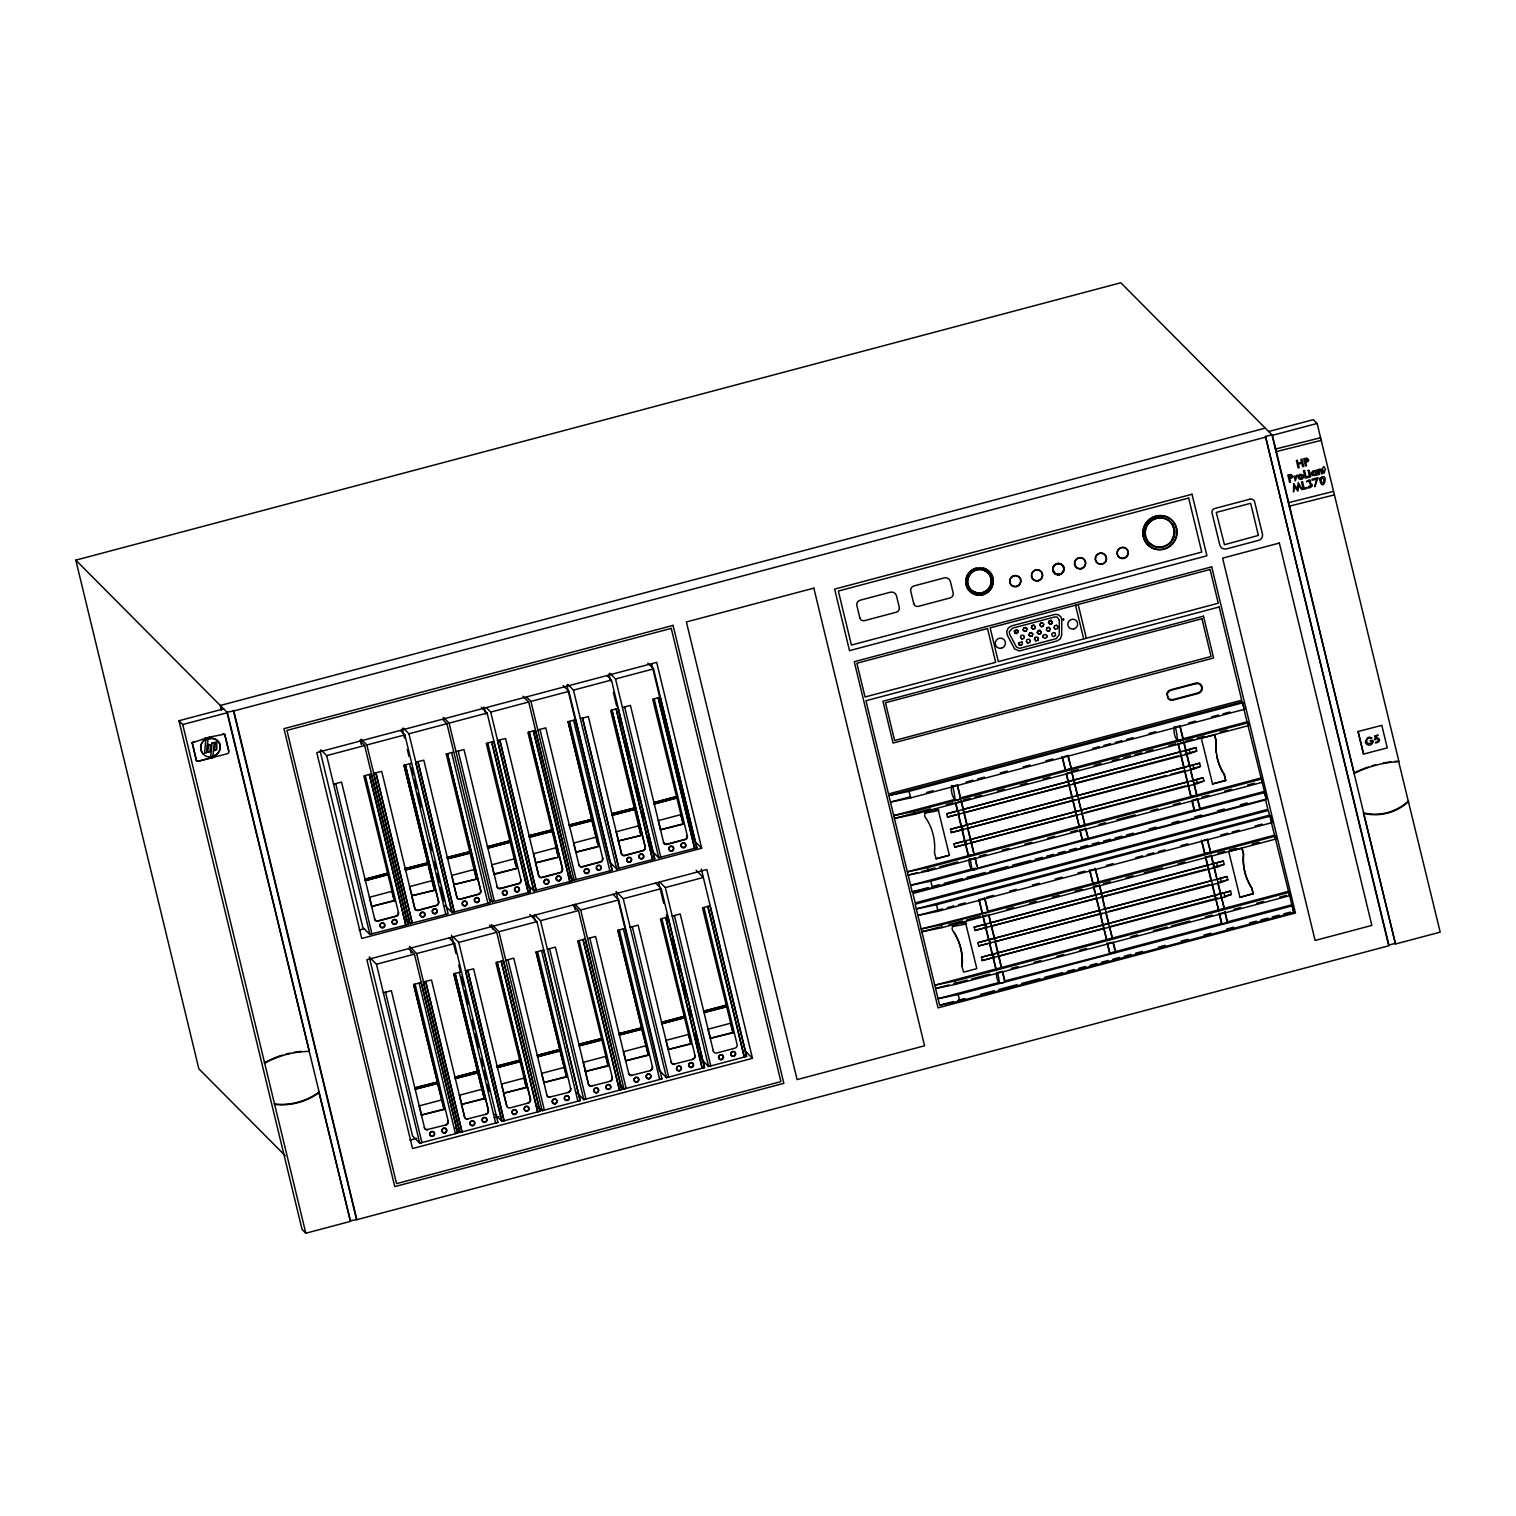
<?xml version="1.0" encoding="UTF-8"?>
<svg xmlns="http://www.w3.org/2000/svg" width="1516" height="1516" viewBox="0 0 1516 1516"><rect width="100%" height="100%" fill="white"/><g stroke="black" fill="none" stroke-linecap="round" stroke-linejoin="round"><path stroke-width="1.5" d="M207.559 752.334L209.928 751.917L210.61 745.057L207.313 744.11M213.244 751.045L216.769 749.719L216.845 742.025M210.705 756.749A20.599 20.087 -44.8 0 0 212.846 756.257A21.186 20.655 -44.8 0 0 214.04 755.878A9.494 9.267 -44.8 0 0 219.479 750.913A8.869 8.66 -44.8 0 0 218.531 741.76A9.096 8.869 -44.8 0 0 209.265 738.766L209.416 737.269L204.755 738.368L204.717 739.789A8.944 8.717 -44.8 0 0 200.662 747.161A10.536 10.29 -44.8 0 0 202.841 753.66L202.973 753.793A8.509 8.3 -44.8 0 0 209.568 756.92A20.94 20.428 -44.8 0 0 210.667 756.73L210.516 756.598A20.94 20.428 -44.8 0 1 209.398 756.768L209.17 758.265L210.516 758.114M204.755 738.368L204.849 739.941A8.944 8.717 -44.8 0 0 200.813 747.293A10.536 10.29 -44.8 0 0 202.973 753.793M1043.141 637.326L1043.235 635.318L1045.111 634.446L1046.798 635.488L1046.703 637.497L1044.827 638.369L1043.141 637.326L1043.33 635.412M1046.608 637.402L1046.722 635.394M207.161 745.436L206.555 752.675L204.584 753.206L205.93 738.008L208.166 737.629L207.465 744.261M224.576 734.18L209.265 737.136L209.265 738.766M208.166 739.012L208.166 737.629M212.145 757.545L213.87 757.299L213.87 755.707A9.494 9.267 -44.8 0 0 219.346 750.761A8.869 8.66 -44.8 0 0 218.399 741.627A9.096 8.869 -44.8 0 0 209.113 738.633A27.61 26.928 -44.8 0 0 207.995 738.842L207.863 738.879M213.415 751.216L212.695 757.602L210.534 758.19L212.032 742.859M207.711 752.486L208.507 745.285L207.313 745.607M192.153 742.802L196.246 759.914A1.933 1.876 -44.8 0 0 198.653 761.221L209.322 758.398L209.398 756.768M192.21 742.575L196.246 759.914M1020.533 637.554L1021.045 635.526L1023.111 635.147L1024.456 636.606M1023.129 629.993L1023.66 627.965L1025.631 627.491L1027.071 629.045M1024.361 636.512L1023.85 638.539L1021.784 638.918M1026.976 628.95L1026.465 630.978L1024.494 631.452L1023.054 629.898M1026.427 641.59L1026.938 639.562L1029.004 639.183L1030.349 640.643M1028.928 635.014L1029.459 633.006L1031.43 632.532L1032.87 634.067M1031.448 627.662L1031.96 625.634L1033.931 625.16L1035.371 626.714M1030.255 640.548L1029.743 642.576L1027.677 642.955M1032.775 633.972L1032.263 636L1030.293 636.474L1028.833 634.939M1035.276 626.62L1034.765 628.628L1032.794 629.121L1031.354 627.567M1035.902 640.889L1034.462 639.335L1035.068 637.402L1037.133 637.023L1038.479 638.482L1037.873 640.415L1035.807 640.794M1034.556 639.43L1035.163 637.497M1037.247 632.627L1037.854 630.694L1039.824 630.22L1041.265 631.755L1040.658 633.688L1038.687 634.162L1037.247 632.627L1039.919 630.296M1039.862 625.274L1040.393 623.247L1042.345 622.773L1043.804 624.327M1037.778 640.32L1038.384 638.388M1041.17 631.66L1040.563 633.593L1038.593 634.067M1043.709 624.232L1043.179 626.26L1041.208 626.733L1039.768 625.179M1048.541 622.811L1051.024 620.309L1052.464 621.863L1051.858 623.796L1049.887 624.27L1048.447 622.716L1049.053 620.783L1051.119 620.404M1052.369 621.768L1051.763 623.701L1049.792 624.175M1050.266 628.894L1048.826 627.34L1046.855 627.813L1046.324 629.841L1047.689 631.3L1049.659 630.827L1050.171 628.799M1054.056 627.757L1054.568 625.729L1056.633 625.35M1020.95 645.418L1018.942 644.774L1018.525 642.803L1022.011 642.083M1020.855 645.342L1022.447 644.035L1021.917 641.988M946.723 813.808L1195.878 747.691L1196.674 750.97L1190.193 753.471L947.519 817.105L946.723 813.808L958.15 810.776M950.475 829.309L1199.63 763.192L1200.426 766.471L1193.945 768.972L951.271 832.606L950.475 829.309L1071.622 797.151M954 843.881L1203.154 777.746L1203.95 781.024L1197.469 783.526L954.796 847.16L954 843.881L965.427 840.849M974.144 927.186L1223.298 861.05L1224.094 864.347L1217.632 866.849L974.94 930.464L974.144 927.186L985.571 924.154M977.896 942.687L1227.05 876.551L1227.846 879.849L1221.384 882.331L978.692 945.965L977.896 942.687L1099.043 910.529M981.42 957.24L1230.575 891.105L1231.371 894.402L1224.89 896.904L982.216 960.538L981.42 957.24L1230.575 891.105M193.65 741.514L192.361 742.726L204.906 738.519M214.021 755.84L213.87 755.707A21.186 20.655 -44.8 0 1 212.79 756.067L212.922 756.2M285.216 1155.685L198.861 1068.818L75.8 560.143L1120.798 282.772L1272.436 435.319L1354.243 773.463A111.255 108.489 -44.8 0 1 1398.946 761.601L1317.139 423.457L1313.368 419.648L1268.665 431.529M1265.273 428.118L220.294 705.471L221.412 710.075M318.796 1091.975L350.499 1221.365L305.815 1233.228L302.044 1229.438L178.964 720.744L223.667 708.882M1394.701 761.468A111.255 108.489 -44.8 0 1 1398.567 761.203L1440.2 932.132L1395.497 943.994L1271.905 434.77L1265.5 436.475L1389.092 945.7L356.904 1219.66L233.843 710.966L226.907 712.141L350.499 1221.365M178.964 720.744L182.735 724.534L227.438 712.672L309.378 1051.384A93.158 90.846 -44.8 0 0 264.675 1063.247L264.296 1062.849A93.158 90.846 -44.8 0 1 282.222 1055.174M233.843 710.966L1266.031 437.006M1272.436 435.319L1317.139 423.457M1320.588 437.745L1275.354 449.077M1321.232 440.379L1275.998 451.692M212.202 743.03L216.182 741.968M196.095 759.781A1.933 1.876 -44.8 0 0 198.52 761.089L227.192 753.774A2.312 2.255 -44.8 0 0 228.651 750.572L224.842 734.862L228.651 750.572M859.837 617.865L856.862 605.585A4.415 4.302 -44.8 0 1 860.084 600.241L890.233 592.244A5.287 5.154 -44.8 0 1 896.525 595.959L899.234 607.139A4.226 4.131 -44.8 0 1 896.145 612.256L864.575 620.631A3.98 3.866 -44.8 0 1 859.837 617.865L859.61 617.637M913.731 603.558L910.756 591.278A4.415 4.302 -44.8 0 1 913.977 585.953L944.127 577.937A5.287 5.154 -44.8 0 1 950.418 581.651L953.128 592.832A4.226 4.131 -44.8 0 1 950.039 597.948L918.469 606.324A3.98 3.866 -44.8 0 1 913.731 603.558L913.523 603.33M320.937 749.851L326.679 755.631L364.655 745.55L407.956 924.495L369.771 934.368M361.111 739.183L366.853 744.962L404.848 734.881L448.13 913.826L409.945 923.699L373.561 773.312L381.729 771.398L414.891 908.463A2.805 2.729 -44.8 0 0 418.226 910.434L436.437 905.602A3.051 2.975 -44.8 0 0 438.655 901.925L405.341 764.879L438.655 901.925M403.199 728.021L408.941 733.801L446.917 723.719L490.218 902.664L452.033 912.537L415.649 762.131L423.817 760.217L456.979 897.301A2.805 2.729 -44.8 0 0 460.314 899.253L478.506 894.421A3.051 2.975 -44.8 0 0 480.724 890.745L447.428 753.698L480.724 890.745A3.051 2.975 -44.8 0 1 478.298 894.232L460.106 899.064A2.805 2.729 -44.8 0 1 456.771 897.112L453.758 884.624L476.668 879.053L474.186 869.483L451.692 875.452L454.156 885.041M443.373 717.352L449.115 723.132L487.11 713.051L530.392 891.995L492.207 901.868M486.428 707.745L490.729 712.084L528.705 702.003L572.006 880.948L533.822 890.821L497.438 740.433L505.605 738.519L538.767 875.604A2.805 2.729 -44.8 0 0 542.103 877.556L560.295 872.723A3.051 2.975 -44.8 0 0 562.512 869.047L529.217 732.001L562.512 869.047M526.602 697.095L530.922 701.415L568.898 691.334L612.18 870.279L574.014 880.171M567.723 684.341L573.465 690.121L611.441 680.04L654.741 858.985L616.557 868.876M609.792 673.18L615.534 678.96L653.529 668.878L696.81 847.823L658.626 857.696M1333.568 491.374L1288.335 502.687M1334.421 494.879L1289.187 506.211M393.989 900.504L371.496 906.473L394.387 900.902L363.859 775.889L371.363 773.899L407.956 924.495M434.58 890.233L411.689 895.804L434.58 890.233L404.033 765.22L411.556 763.23M446.121 754.058L453.625 752.05M515.933 865.844L486.295 743.39L493.818 741.4L530.392 891.995M555.803 857.544L535.546 862.926L558.457 857.355L527.909 732.342L535.413 730.352L572.006 880.948M597.721 844.128L568.083 721.673L575.606 719.683L612.18 870.279M682.863 823.832L660.37 829.802L683.261 824.23L652.714 699.217L660.237 697.227L696.81 847.823M405.113 868.63L427.815 862.85L405.113 868.63L405.435 869.976L428.137 864.196L405.435 869.976M447.182 857.45L469.884 851.689L447.182 857.45L447.504 858.814L470.206 853.034L447.504 858.814M528.97 835.752L551.672 829.972L528.97 835.752L529.501 837.306L551.995 831.318L529.311 837.097M611.706 813.789L634.408 808.009L611.706 813.789L612.237 815.343L634.749 809.373L612.047 815.134M591.865 819.303L569.163 825.083L591.865 819.303L568.083 721.673M592.188 820.668L569.485 826.428L591.998 820.459L598.63 846.686L575.739 852.257L595.996 846.875M432.117 880.644L409.604 886.614L412.087 896.202M596.167 837.097L573.673 843.085L576.137 852.655M456.013 884.036L476.668 879.053M618.282 840.963L641.192 835.392L618.282 840.963L621.503 853.641A2.805 2.729 -44.8 0 0 624.838 855.592L643.03 850.76A3.051 2.975 -44.8 0 0 645.248 847.084L611.952 710.038L645.248 847.084M494.349 874.372L516.842 868.403L514.379 858.814L491.885 864.783L493.951 873.974L516.842 868.403M377.844 920.894L396.036 916.062A3.051 2.975 -44.8 0 0 398.272 912.386L398.462 912.575A3.051 2.975 -44.8 0 1 396.245 916.27L378.053 921.103A2.805 2.729 -44.8 0 1 374.717 919.132L374.509 918.942A2.805 2.729 -44.8 0 0 377.844 920.894L378.053 921.103M411.689 895.804L414.702 908.274A2.805 2.729 -44.8 0 0 418.037 910.225L436.229 905.393A3.051 2.975 -44.8 0 0 438.446 901.717M500.299 888.395L518.491 883.563A3.051 2.975 -44.8 0 0 520.708 879.886L520.917 880.076A3.051 2.975 -44.8 0 1 518.699 883.771L500.488 888.584A2.805 2.729 -44.8 0 1 497.172 886.633L496.964 886.443A2.805 2.729 -44.8 0 0 500.299 888.395L500.488 888.584M535.546 862.926L538.578 875.395A2.805 2.729 -44.8 0 0 541.894 877.347L560.105 872.515A3.051 2.975 -44.8 0 0 562.322 868.839M582.087 866.678L600.279 861.846A3.051 2.975 -44.8 0 0 602.496 858.17L602.705 858.378A3.051 2.975 -44.8 0 1 600.488 862.054L582.277 866.887A2.805 2.729 -44.8 0 1 578.96 864.935L578.752 864.726A2.805 2.729 -44.8 0 0 582.087 866.678L582.277 866.887M621.314 853.432A2.805 2.729 -44.8 0 0 624.63 855.384L642.841 850.552A3.051 2.975 -44.8 0 0 645.058 846.875M666.718 844.222L684.91 839.39A3.051 2.975 -44.8 0 0 687.127 835.714L687.335 835.903A3.051 2.975 -44.8 0 1 685.118 839.599L666.907 844.431A2.805 2.729 -44.8 0 1 663.591 842.46L663.383 842.271A2.805 2.729 -44.8 0 0 666.718 844.222L666.907 844.431M359.159 930.066L363.707 928.853M1198.19 799.33L1197.28 798.401L1199.743 808.578L1263.832 791.56L1266.334 799.046L932.359 887.675L912.196 891.863L888.888 795.54L1242.116 701.794L1244.617 709.261L910.642 797.909L890.479 802.097L910.756 796.696M888.888 795.54L909.069 791.371L1243.025 702.723M701.681 848.24L361.737 938.461L316.768 752.58L656.693 662.359L701.681 848.24L694.518 841.039L651.766 664.33M926.541 792.508L933.306 790.727M966.147 782.01L972.988 780.19M977.555 778.978L984.396 777.158M1000.37 772.914L1007.211 771.094M1023.205 766.869L1030.046 765.049M1046.021 760.805L1052.862 758.985M1092.543 748.449L1099.327 746.649M1103.838 745.455L1110.622 743.655M1115.151 742.461L1121.935 740.661M1126.445 739.448L1133.229 737.648M1149.052 733.46L1155.836 731.66M1188.752 722.924L1195.631 721.104M1211.644 716.841L1218.504 715.021M1223.09 713.809L1229.95 711.989M951.802 786.406L957.468 784.89L960.746 798.42C947.462 808.843 951.025 763.761 955.061 799.917M1064.346 756.522L1068.136 755.518L1071.395 769.048L1065.274 770.09L1061.996 756.56M1174.388 727.32L1180.073 725.804L1183.333 739.334C1170.049 749.757 1173.611 704.675 1177.667 740.831M954.606 799.463L893.739 815.608L913.921 811.42L1247.876 722.791L1248.559 725.596L914.603 814.244L894.421 818.432L930.483 808.862M957.562 786.69L960.272 797.947L1180.983 739.372M946.268 804.674L953.033 802.874M963.247 800.164L970.088 798.345M974.655 797.132L981.496 795.313M997.471 791.068L1004.331 789.249M1020.306 785.023L1027.147 783.204M1043.122 778.959L1049.963 777.139M1077.592 796.052L1071.622 771.398L1078.407 769.597M1094.23 765.39L1101.014 763.59M1112.308 760.596L1119.092 758.796M1123.621 757.583L1130.405 755.783M1134.934 754.589L1141.7 752.789M1146.229 751.595L1153.013 749.795M1168.836 745.588L1175.62 743.788M1185.853 741.078L1192.713 739.258M1197.28 738.046L1204.159 736.226M1220.172 731.963L1227.05 730.144M957.638 802.229L961.428 801.225L974.352 854.664L968.212 855.687L958.51 815.627M1072.077 771.852L1066.411 773.368L1079.335 826.788L1085.001 825.291L1071.622 771.398M1180.225 743.162L1184.015 742.158L1196.939 795.578L1190.799 796.62L1184.811 771.834M1214.771 734.881L1201.297 738.159L1212.554 783.943L1225.781 780.437L1224.397 774.695A54.652 53.287 -44.8 0 1 1216.211 740.869L1214.524 734.654L1215.984 740.642A54.652 53.287 -44.8 0 0 1216.173 752.486M924.893 812.993C960.14 808.104 915.74 807.118 926.295 818.735A54.652 53.287 -44.8 0 1 934.462 852.542L936.149 858.776L949.395 855.27L938.139 809.468M376.461 964.233L414.436 954.151L457.737 1133.096L419.743 1143.178L412.56 1135.958L369.279 957.013L376.461 964.233L419.743 1143.178M409.453 946.344L416.635 953.564L454.629 943.483L497.911 1122.427L459.935 1132.509L455.539 1128.093M452.981 936.623L458.723 942.402L496.698 932.321L539.999 1111.266L502.004 1121.347L494.822 1114.127M493.155 925.954L498.897 931.734L536.891 921.652L580.173 1100.597L542.197 1110.678L537.801 1106.263M534.769 914.925L540.511 920.686L578.487 910.604L621.787 1089.549L583.793 1099.631L576.611 1092.411M574.943 904.256L580.685 910.017L618.68 899.935L661.961 1078.88L623.986 1088.981L619.589 1084.565M623.247 898.742L661.222 888.641L704.523 1067.605L666.528 1077.687L659.365 1070.467L616.065 891.503L623.247 898.742L666.528 1077.687M659.574 881.781L665.316 887.561L703.31 877.48L696.128 870.26M962.717 809.563L1179.884 751.936M1184.451 750.723L1195.878 747.691M947.519 817.105L956.653 814.679M963.513 812.86L1068.666 784.947M1073.233 783.734L1178.387 755.821M1185.247 754.002L1196.674 750.97M1076.189 795.938L1199.63 763.192M951.271 832.606L960.405 830.181M969.558 827.755L1017.558 815.002M1022.125 813.789L1074.711 799.842M1079.278 798.629L1166.126 775.567M1170.712 774.354L1184.413 770.715M1191.273 768.896L1200.426 766.471M1358.09 731.527L1381.815 725.33L1387.273 747.881L1363.547 754.077L1358.09 731.527L1363.547 754.077M443.771 1109.106L421.277 1115.075L444.169 1109.504L413.641 984.49L421.145 982.501L457.737 1133.096M461.887 1131.751L425.693 981.534L462.096 1131.94L459.727 1132.319L423.343 981.913L431.51 979.999L464.673 1117.084A2.805 2.729 -44.8 0 0 468.008 1119.035L467.819 1118.827A2.805 2.729 -44.8 0 1 464.483 1116.875L461.47 1104.406L484.362 1098.835L477.711 1072.608L455.217 1078.577L454.895 1077.232L477.388 1071.262L454.895 1077.232M484.362 1098.835L453.815 973.822L461.338 971.832M503.956 1120.57L467.781 970.373L504.165 1120.779L501.815 1121.139L465.431 970.752L473.598 968.838L506.761 1105.903A2.805 2.729 -44.8 0 0 510.096 1107.874L528.288 1103.042A3.051 2.975 -44.8 0 0 530.505 1099.365L497.191 962.319L530.505 1099.365M523.797 1087.863L503.539 1093.244L526.431 1087.673L495.903 962.66L503.407 960.67L539.999 1111.266M566.226 1076.606L543.732 1082.576L566.624 1077.004L536.077 951.991L543.6 950.001L580.173 1100.597M607.84 1065.558L585.328 1071.528L608.238 1065.956L577.691 940.943L585.195 938.954L621.787 1089.549M648.014 1054.89L625.521 1060.859L648.412 1055.288L617.865 930.274L625.388 928.285M690.576 1043.595L668.063 1049.565L690.974 1043.993L660.426 918.98L667.931 916.99L704.523 1067.605M732.645 1032.434L710.151 1038.403L733.043 1032.832L702.495 907.819L710.019 905.829L746.592 1056.425L708.616 1066.506L701.434 1059.286L699.767 1052.407M969.994 839.637L1187.142 781.991M1191.728 780.778L1203.154 777.746M954.796 847.16L966.223 844.128M970.79 842.915L1064.516 818.034M1069.083 816.821L1075.943 815.002M1085.077 812.576L1185.664 785.894M1194.797 783.45L1203.95 781.024M1225.781 780.437L1212.554 783.943M972.002 854.702L907.345 871.852L927.527 867.664L1261.483 779.035L1262.278 782.313L928.323 870.961L908.141 875.13L917.161 872.742M967.966 829.707L973.878 854.19L1260.573 778.106L1261.483 779.035M921.671 871.548L935.201 867.967M939.712 866.754L957.733 861.979M979.241 856.275L986.101 854.455M1002.076 850.211L1008.917 848.391M1024.892 844.147L1031.733 842.327M1047.708 838.102L1054.568 836.282M1070.542 832.038L1077.383 830.218M1098.91 824.514L1105.695 822.714M1116.989 819.701L1135.086 814.907M1150.909 810.7L1157.693 808.9M1173.517 804.712L1180.301 802.911M1201.847 797.189L1208.726 795.35M1224.738 791.106L1231.598 789.286M1247.63 785.042L1254.49 783.204M969.463 859.439L975.148 857.942L977.612 868.118C965.806 877.878 968.629 842.024 971.927 869.615M1082.026 829.574L1085.797 828.57L1088.261 838.746L1082.121 839.788L1079.676 829.612M1192.069 800.372L1197.735 798.856L1200.198 809.032L1194.532 810.548L1192.524 800.827M975.243 868.156L910.604 885.306L930.786 881.137L1264.742 792.489M1194.987 811.003L1194.058 810.075L977.612 868.118M912.196 891.863L928.133 887.618M932.7 886.424L939.541 884.605M944.089 883.392L962.319 878.56M966.886 877.347L985.116 872.496M989.664 871.302L1007.894 866.451M1012.461 865.238L1030.69 860.406M1035.238 859.193L1042.079 857.374M1046.646 856.18L1053.468 854.361M1058.035 853.148L1064.876 851.329M1069.424 850.116L1076.265 848.316M1080.813 847.103L1087.654 845.284M1092.221 844.071L1099.062 842.271M1103.61 841.058L1110.451 839.239M1114.999 838.026L1121.84 836.207M1126.407 835.013L1133.229 833.194M1149.185 828.949L1156.026 827.149M1171.982 822.904L1178.804 821.085M1194.76 816.859L1201.601 815.04M1217.556 810.814L1224.397 808.994M1240.334 804.769L1247.175 802.949M1270.465 816.082L1269.536 815.153L916.308 908.918L936.49 904.73L1270.465 816.082L1272.038 822.638L938.063 911.268L917.9 915.456L942.687 908.88M947.197 907.686L953.962 905.886M958.472 904.692L965.237 902.892M986.727 897.188L993.567 895.369M1009.542 891.143L1016.383 889.324M1032.358 885.079L1039.218 883.26M1055.193 879.015L1062.034 877.195M1078.009 872.951L1084.85 871.15M1106.396 865.428L1113.18 863.627M1135.787 857.62L1142.571 855.82M1147.1 854.626L1153.884 852.826M1158.395 851.632L1165.179 849.832M1181.002 845.625L1187.786 843.825M1220.759 835.07L1227.638 833.25M1232.205 832.038L1239.065 830.218M1255.096 825.955L1261.956 824.135M1093.661 869.388L1089.89 870.392L1093.15 883.923L1098.835 882.407L1095.102 868.422L1098.835 882.407M1203.704 840.186L1207.494 839.182L1210.753 852.693L1204.633 853.735L1201.354 840.224M982.501 913.295L979.222 899.765L984.888 898.268L988.167 911.779L921.16 928.967L941.341 924.798L1275.316 836.15L1275.998 838.973L942.023 927.621L921.842 931.79L939.882 927.015M984.434 897.794L987.712 911.324L1274.388 835.221L1275.316 836.15M948.902 924.608L962.433 921.027M966.943 919.833L980.454 916.232M1006.643 909.297L1013.484 907.478M1029.478 903.233L1036.319 901.414M1052.293 897.169L1059.134 895.35M1075.109 891.124L1081.969 889.305M1103.572 883.563L1110.356 881.762M1126.18 877.556L1132.964 875.755M1144.258 872.761L1162.355 867.967M1178.178 863.76L1184.962 861.96M1217.841 853.224L1224.72 851.405M1229.287 850.192L1236.165 848.373M1252.178 844.109L1259.038 842.29M986.954 915.096L983.183 916.1L996.107 969.52L1001.773 968.023L988.849 914.603M1094.817 892.261L1093.377 886.273L1099.517 885.23L1108.764 923.49M1209.56 856.028L1205.77 857.014L1218.693 910.453L1224.36 908.937L1211.436 855.517M1242.191 848.24L1228.718 851.518L1239.974 897.32L1253.22 893.815L1251.818 888.054A54.652 53.287 -44.8 0 1 1243.651 854.247L1241.964 848.013L1243.404 854.02A54.652 53.287 -44.8 0 0 1251.591 887.826L1253.22 893.815M952.332 926.352C987.845 921.823 942.876 919.928 953.943 932.321A54.652 53.287 -44.8 0 1 962.129 966.147L961.902 965.919A54.652 53.287 -44.8 0 0 953.716 932.094L953.943 932.321M990.156 922.941L1207.304 865.295M1211.871 864.082L1223.298 861.05M974.94 930.464L986.366 927.432M990.952 926.219L1096.087 898.306M1100.673 897.093L1205.807 869.199M1212.667 867.379L1224.094 864.347M416.957 1087.294L437.404 1082.121L414.702 1087.901M496.964 1066.07L519.666 1060.29L496.964 1066.07L497.494 1067.605L519.988 1061.636L497.286 1067.416M557.395 1050.02L537.157 1055.401L559.859 1049.622L536.077 951.991M578.752 1044.353L601.454 1038.574L578.752 1044.353L579.283 1045.907L601.776 1039.938L579.074 1045.699M641.647 1027.924L618.945 1033.685L641.647 1027.924L617.865 930.274M437.726 1083.485L415.024 1089.246L437.537 1083.277L444.169 1109.504M477.919 1072.816L455.217 1078.577M560.181 1050.967L537.479 1056.747L559.972 1050.777L566.624 1077.004M641.969 1029.269L619.267 1035.03L641.78 1029.061L648.412 1055.288M1103.61 909.316L1211.057 880.796L1205.315 856.559M1215.624 879.583L1227.05 876.551M978.692 945.965L987.845 943.539M994.704 941.72L1102.132 913.2M1108.992 911.381L1209.56 884.7M1218.712 882.274L1227.846 879.849M441.706 1099.915L419.212 1105.884L421.675 1115.473M481.899 1089.246L459.386 1095.234L461.868 1104.804M564.16 1067.416L541.648 1073.385L544.13 1082.974M645.949 1045.718L623.455 1051.687L625.918 1061.257M982.216 960.538L993.643 957.506M998.21 956.293L1103.364 928.379M1110.224 926.56L1217.651 898.04M1224.511 896.221L1231.371 894.402M1252.974 893.568L1239.974 897.32M463.707 1103.819L483.964 1098.437M965.559 922.846L976.816 968.629L963.57 972.154L961.902 965.919M999.423 968.061L934.766 985.21L954.947 981.042L1288.922 892.393L1289.718 895.691L955.743 984.32L935.562 988.508L949.092 984.926M995.387 943.066L1001.318 967.568L1287.994 891.465L1288.922 892.393M1096.466 899.045L1106.756 940.166L1112.441 938.65L1109.845 927.981M953.602 983.713L967.132 980.132M971.642 978.938L989.664 974.144M1011.229 968.421L1018.089 966.602M1034.064 962.357L1040.905 960.557M1056.879 956.312L1063.739 954.493M1079.714 950.248L1086.555 948.429M1130.86 936.68L1137.644 934.879M1153.468 930.672L1167.036 927.072M1171.546 925.878L1189.643 921.065M1205.466 916.877L1212.25 915.077M1233.853 909.335L1240.732 907.515M1256.745 903.252L1263.605 901.433M1279.637 897.188L1286.497 895.369M996.903 972.817L1002.569 971.32L1005.032 981.477C993.226 991.256 996.069 955.402 999.366 982.993M1111.342 942.44L1107.552 943.445L1110.015 953.621L1115.7 952.124L1113.237 941.948M427.626 1129.496L427.815 1129.704A2.805 2.729 -44.8 0 1 424.499 1127.752L424.291 1127.544A2.805 2.729 -44.8 0 0 427.626 1129.496L446.026 1124.872A3.051 2.975 -44.8 0 0 448.243 1121.196L415.138 984.339M467.819 1118.827L486.2 1114.203A3.051 2.975 -44.8 0 0 488.436 1110.527L455.122 973.48L488.436 1110.527M550.081 1096.997L550.27 1097.205A2.805 2.729 -44.8 0 1 546.935 1095.253L546.745 1095.045A2.805 2.729 -44.8 0 0 550.081 1096.997L568.481 1092.373A3.051 2.975 -44.8 0 0 570.698 1088.696L537.593 951.84M585.328 1071.528L588.341 1083.997A2.805 2.729 -44.8 0 0 591.676 1085.949L610.076 1081.325A3.051 2.975 -44.8 0 0 612.293 1077.649L579.188 940.811M631.869 1075.299L632.058 1075.488A2.805 2.729 -44.8 0 1 628.742 1073.536L628.534 1073.328A2.805 2.729 -44.8 0 0 631.869 1075.299L650.269 1070.656A3.051 2.975 -44.8 0 0 652.486 1066.98L619.381 930.142M674.412 1064.005L674.62 1064.194A2.805 2.729 -44.8 0 1 671.285 1062.242L671.076 1062.034A2.805 2.729 -44.8 0 0 674.412 1064.005L692.812 1059.362A3.051 2.975 -44.8 0 0 695.029 1055.686L661.923 918.848M704.011 907.667L737.117 1044.524A3.051 2.975 -44.8 0 1 734.881 1048.2L716.689 1053.033A2.805 2.729 -44.8 0 1 713.354 1051.081L713.164 1050.872M998.892 982.52L938.025 998.684L958.207 994.496L1292.182 905.867L1293.754 912.405L959.799 1001.053L939.617 1005.222L915.171 904.18L1268.38 810.435L1293.754 912.405M1002.607 972.874L1004.577 981.023L1110.015 953.621M1111.455 952.654L1221.498 923.452L1222.408 924.381M1225.629 912.689L1224.701 911.76L1227.164 921.936L1291.253 904.938L1292.182 905.867M409.964 1140.127L416.824 1138.308M494.387 1117.728L498.954 1116.515M419.553 1142.988L421.903 1142.609L385.519 992.203M457.529 1132.907L455.369 1133.475L419.193 983.278M537.63 1111.645L501.246 961.239L537.63 1111.645L539.791 1111.057M541.989 1110.489L544.358 1110.11L507.974 959.704M579.984 1100.408L577.823 1100.976L541.629 950.778M583.603 1099.441L585.953 1099.062L549.569 948.656M619.419 1089.928L583.035 939.522L619.419 1089.928L621.579 1089.36M623.777 1088.772L626.146 1088.393L589.762 938.006M666.339 1077.478L668.689 1077.099L632.305 926.712M702.154 1067.965L665.77 917.559L702.154 1067.965L704.315 1067.397M708.408 1066.317L710.777 1065.938L674.393 915.531M744.242 1056.804L707.858 906.397L744.242 1056.804L746.403 1056.235M939.617 1005.222L953.28 1001.602M957.847 1000.389L964.688 998.57M980.644 994.344L994.307 990.706M998.873 989.493L1017.103 984.661M1021.651 983.448L1039.881 978.616M1044.448 977.403L1062.678 972.571M1067.226 971.358L1074.067 969.539M1078.615 968.326L1085.456 966.526M1090.023 965.313L1096.864 963.494M1101.412 962.281L1108.253 960.462M1112.801 959.268L1119.642 957.449M1124.209 956.236L1131.031 954.417M1135.598 953.204L1142.439 951.404M1158.376 947.159L1165.217 945.34M1181.172 941.114L1188.013 939.295M1203.969 935.069L1210.791 933.25M1226.747 929.024L1233.588 927.205M1249.544 922.96L1256.366 921.16M1260.933 919.947L1267.774 918.128M1272.322 916.915L1279.163 915.114M1283.711 913.902L1290.552 912.082M752.486 1058.32L412.56 1148.541L366.891 959.723L706.816 869.502L752.486 1058.32L745.341 1051.119M349.969 1220.816L356.904 1219.66M1265.5 436.475L1388.561 945.15L1394.966 943.464M1040.469 623.341L1042.439 622.868M1032.055 625.729L1034.026 625.255M1023.755 628.06L1025.726 627.586M1041.113 626.639L1043.084 626.165M1032.699 629.026L1034.67 628.553M1024.399 631.357L1026.37 630.883M1046.95 627.908L1048.92 627.435M1029.553 633.101L1031.524 632.608M1047.594 631.206L1049.565 630.732M1055.307 629.121L1057.372 628.742L1057.884 626.714L1056.538 625.255M1030.198 636.379L1032.169 635.905M222.966 733.517L224.993 735.014M1055.174 633.233L1053.165 632.589L1051.687 633.972L1052.199 636.019L1054.113 636.587L1055.61 635.204L1055.079 633.157M1015.853 629.727L1017.767 630.296L1018.297 632.343L1014.791 633.082L1014.375 631.13L1017.861 630.391M1016.895 633.707L1014.886 633.176L1014.469 631.206M1395.497 943.994L1363.358 812.86A48.796 47.583 -44.8 0 0 1408.212 801.149M1244.617 709.261L1243.688 708.332L1266.334 799.046M1247.876 722.791L1246.967 721.862L1182.878 738.861L1180.149 727.604M1216.628 755.423A54.652 53.287 -44.8 0 0 1224.17 774.468L1224.397 774.695M1196.939 795.578L1191.026 772.573M1210.753 852.693L1207.57 840.963M1224.36 908.937L1217.917 883.695M1218.693 910.453L1212.232 885.192M1219.944 914.205L1219.035 913.276L1221.498 923.452M1071.395 769.048L1068.212 757.318M1085.001 825.291L1078.653 800.486M1079.335 826.788L1066.43 774.903M1088.261 838.746L1085.342 828.115M1099.517 885.23L1105.012 909.429M1093.15 883.923L1089.417 869.938M1112.441 938.65L1106.093 913.845M975.148 857.942L976.645 865.617M949.395 855.27L936.149 858.776M996.107 969.52L989.721 944.582M647.787 663.098L653.529 668.878M654.23 699.065L687.335 835.903M607.139 675.719L611.441 680.04M624.611 706.93L660.786 857.127M622.451 707.498L630.41 705.395L663.591 842.46M563.156 685.554L568.898 691.334M580.363 718.679L588.341 716.556L621.503 853.641M573.654 720.46L609.83 870.658M569.599 721.521L602.705 858.378M522.963 696.223L528.705 702.003M539.98 729.385L576.156 879.583M537.82 729.973L545.798 727.851L578.96 864.935M653.055 852.087L658.835 857.904L615.534 678.96M654.741 858.985L618.149 708.389L610.645 710.379L640.794 834.994M481.368 707.271L487.11 713.051M655.481 882.88L661.222 888.641M672.232 916.119L680.191 913.996L713.354 1051.081M491.658 741.968L528.25 892.564L492.207 744.242M487.811 743.238L520.917 880.076M442.615 719.38L446.917 723.719M612.938 894.175L618.68 899.935M458.192 751.102L494.368 901.3M456.032 751.671L463.991 749.548L497.172 886.633M630.144 927.28L638.122 925.158L671.285 1062.242M451.673 752.827L487.849 903.024M623.417 929.062L659.612 1079.259L661.961 1078.88M569.827 875.945L574.204 880.36L530.922 701.415M400.527 730.541L404.848 734.881M572.745 904.825L578.487 910.604M587.602 938.575L595.58 936.452L628.742 1073.536M409.585 764.007L445.78 914.205M526.848 883.809L534.011 891.029L490.729 712.084M695.029 1055.686L694.84 1055.496A3.051 2.975 -44.8 0 1 692.623 1059.172L692.812 1059.362M404.033 765.22L427.815 862.85M360.353 741.21L364.655 745.55M529.709 914.432L536.891 921.652M547.409 949.243L555.387 947.121L588.549 1084.205A2.805 2.729 -44.8 0 0 591.884 1086.157L591.676 1085.949M489.422 899.064L492.416 902.077L449.115 723.132M365.356 775.737L398.462 912.575M652.486 1066.98L652.278 1066.771A3.051 2.975 -44.8 0 1 650.061 1070.467L650.269 1070.656M489.516 925.101L496.698 932.321M335.737 783.601L371.913 933.799M333.577 784.17L341.555 782.067L374.717 919.132M505.813 960.272L513.772 958.169L546.935 1095.253M445.041 905.526L452.223 912.746L408.941 733.801M612.293 1077.649L612.104 1077.44A3.051 2.975 -44.8 0 1 609.868 1081.135L610.076 1081.325M75.8 560.143L227.438 712.672M448.888 937.703L454.629 943.483M459.367 972.609L495.561 1122.806L497.911 1122.427M405.757 919.492L410.154 923.907L366.853 744.962M570.698 1088.696L570.49 1088.488A3.051 2.975 -44.8 0 1 568.273 1092.164L568.481 1092.373M453.815 973.822L477.597 1071.452M408.695 948.372L414.436 954.151M212.657 757.583L210.534 758.19M413.641 984.49L437.404 1082.121M528.288 1103.042L528.08 1102.833A3.051 2.975 -44.8 0 0 530.316 1099.157M506.761 1105.903L503.539 1093.244M383.359 992.79L391.336 990.668L424.499 1127.752M486.2 1114.203L486.011 1113.995A3.051 2.975 -44.8 0 0 488.228 1110.318M448.243 1121.196L448.035 1120.987A3.051 2.975 -44.8 0 1 445.818 1124.664L446.026 1124.872M182.735 724.534L305.815 1233.228M1053.961 627.662L1055.401 629.216M1026.332 641.495L1027.772 643.049M1020.439 637.459L1021.879 639.013M683.261 824.23L680.798 814.642L658.304 820.611L660.768 830.2M733.043 1032.832L730.579 1023.243L708.067 1029.212L710.549 1038.801M641.192 835.392L638.71 825.803L616.216 831.791L618.68 841.361M690.974 1043.993L688.491 1034.424L665.998 1040.393L668.461 1049.963M558.457 857.355L555.974 847.766L533.48 853.735L535.944 863.324M608.238 1065.956L605.756 1056.387L583.262 1062.356L585.726 1071.926M526.431 1087.673L523.967 1078.084L501.474 1084.054L503.937 1093.642M394.387 900.902L391.924 891.313L369.43 897.283L371.894 906.871M1242.116 701.794L1243.158 706.153M1224.17 774.468L1225.553 780.209M1189.397 750.193L1190.193 753.471M1193.149 765.675L1193.945 768.972M1196.674 780.247L1197.469 783.526M1216.836 863.552L1217.632 866.849M1220.588 879.053L1221.384 882.331M1224.094 893.606L1224.89 896.904M1183.56 741.684L1189.397 765.807M1210.981 855.062L1216.268 876.93M1178.349 743.655L1191.273 797.075M1201.809 840.679L1205.087 854.209M1177.875 743.181L1183.712 767.323M1192.088 801.945L1194.058 810.075M1078.179 604.505L1086.347 638.255M1075.526 605.206L1083.694 638.956M1113.256 943.502L1114.734 949.622M1062.451 757.034L1065.729 770.545M1080.131 830.086L1082.595 840.262M1093.832 886.727L1106.756 940.166M1107.097 942.99L1109.56 953.166M960.955 800.77L966.886 825.254M988.925 916.365L994.307 938.612M958.586 811.439L959.382 814.736M962.338 826.94L963.134 830.237M965.863 841.513L966.658 844.791M986.025 924.817L986.821 928.095M989.758 940.318L990.554 943.596M993.283 954.872L994.079 958.169M955.743 802.741L968.667 856.161M955.288 802.267L957.449 811.174M978.768 899.31L982.027 912.822M982.709 915.645L988.64 940.128M909.069 791.371L910.642 797.909M913.921 811.42L914.603 814.244M927.527 867.664L928.323 870.961M930.786 881.137L932.359 887.675M936.49 904.73L938.063 911.268M941.341 924.798L942.023 927.621M954.947 981.042L955.743 984.32M958.207 994.496L959.799 1001.053M701.321 869.142L746.592 1056.425M665.316 887.561L708.616 1066.506M608.92 674.033L610.588 680.911M613.355 692.376L616.69 706.153M619.457 717.618L621.124 724.496M625.558 742.859L628.894 756.617M631.679 768.1L633.347 774.979M636.114 786.444L639.449 800.202M642.215 811.685L643.883 818.564M648.317 836.908L651.653 850.684M658.702 882.634L663.686 903.29M666.471 914.754L668.139 921.633M672.573 939.996L675.909 953.754M678.675 965.237L680.343 972.116M683.11 983.581L686.445 997.338M689.23 1008.822L690.879 1015.701M695.332 1034.045L698.668 1047.821M573.465 690.121L616.747 869.066L609.584 861.846L566.832 685.194M580.685 910.017L623.986 1088.981M574.071 905.109L575.17 909.695M540.511 920.686L583.793 1099.631M484.097 707.157L485.764 714.036M533.878 915.759L534.996 920.345M498.897 931.734L542.197 1110.678M491.715 924.514L492.833 929.1M446.31 754.248L476.27 878.655M458.723 942.402L502.004 1121.347M402.309 728.874L404.526 738.046M407.311 749.51L408.979 756.389M411.746 767.873L413.413 774.752M414.531 779.338L416.748 788.51M417.848 793.095L421.183 806.872M430.07 843.578L431.738 850.457M434.505 861.922L436.172 868.82M437.271 873.405L439.507 882.577M440.606 887.163L443.942 900.94M451.541 935.183L455.975 953.526M458.761 965.01L460.409 971.889M461.527 976.475L463.744 985.646M464.862 990.232L468.179 1004.009M472.082 1020.06L474.3 1029.25M475.399 1033.836L478.734 1047.594M481.501 1059.059L483.168 1065.956M484.286 1070.542L486.503 1079.714M487.621 1084.3L489.27 1091.179M428.459 866.148L434.182 889.835M416.635 953.564L459.935 1132.509M360.24 740.035L361.339 744.621M410.021 948.637L411.12 953.223M326.679 755.631L369.961 934.576L362.779 927.356L320.047 750.704M233.312 710.435L356.374 1219.11M1018.619 642.898L1019.036 644.869M1408.61 801.528A48.796 47.583 -44.8 0 1 1363.907 813.391M1172.361 525.01A14.724 14.345 -44.8 0 1 1171.982 539.544M1152.008 544.85A14.724 14.345 -44.8 0 1 1149.052 542.538M1145.452 536.02A14.724 14.345 -44.8 0 1 1145.66 528.497M1147.195 524.991A14.724 14.345 -44.8 0 1 1156.196 518.226M1172.74 524.801A15.141 14.762 -44.8 0 1 1172.342 539.753M1151.781 545.21A15.141 14.762 -44.8 0 1 1146.437 539.734M1145.035 536.133A15.141 14.762 -44.8 0 1 1145.243 528.383M1146.835 524.782A15.141 14.762 -44.8 0 1 1156.102 517.809M983.334 568.064A13.89 13.549 -44.8 0 1 990.479 589.193A13.89 13.549 -44.8 0 1 968.004 589.193A13.89 13.549 -44.8 0 1 976.228 568.064M968.193 578.278A11.863 11.578 -44.8 0 0 982.178 592.642A11.863 11.578 -44.8 0 0 987.939 573.048A11.863 11.578 -44.8 0 0 968.193 578.278A11.863 11.578 -44.8 0 1 969.255 575.265M975.925 592.453A11.863 11.578 -44.8 0 1 973.139 591.278M982.576 569.827A11.863 11.578 -44.8 0 1 985.381 571.001M975.83 592.794A12.223 11.92 -44.8 0 1 972.95 591.581M967.682 578.013A12.223 11.92 -44.8 0 1 968.97 575.095M982.671 569.485A12.223 11.92 -44.8 0 1 985.552 570.698M319.345 1092.524A63.35 61.758 -44.8 0 1 274.642 1104.387M318.947 1092.126A63.35 61.758 -44.8 0 1 274.244 1103.989M285.974 1054.094A93.158 90.846 -44.8 0 1 289.745 1053.184M293.573 1052.426A93.158 90.846 -44.8 0 1 301.267 1051.384M1353.864 773.065A111.255 108.489 -44.8 0 1 1368.209 767.039M1371.904 765.845A111.255 108.489 -44.8 0 1 1375.637 764.784M1383.198 763.06A111.255 108.489 -44.8 0 1 1390.854 761.866M205.968 739.6A26.511 25.848 -44.8 0 1 208.014 739.05M1059.343 620.252L1059.21 634.825L1056.235 638.634L1019.567 648.374L1016.402 647.01L1009.675 634.275L1009.22 631.831L1012.404 628.192L1054.984 616.898L1057.088 616.974L1059.343 620.252M1061.787 619.836L1061.655 635.204L1060.385 638.786L1057.202 640.889L1019.32 650.951L1014.621 648.924L1007.325 635.128L1006.681 631.585L1008.348 627.87L1011.475 625.937L1054.776 614.435L1058.016 614.567L1060.84 616.766L1061.787 619.836M1375.031 735.885L1374.955 739.846C1377.191 736.207 1380.337 742.404 1376.168 741.968C1372.34 744.754 1383.767 741.248 1377.779 737.97A2.16 2.103 -44.8 0 0 1376.414 737.875L1375.997 736.624L1378.196 735.033L1375.031 735.885M1293.679 483.812L1293.508 491.98L1294.569 486.693L1297.885 491.108L1298.795 485.613L1302.13 489.687L1298.264 482.6L1297.298 488.664L1293.679 483.812M1311.473 472.992L1311.7 474.451A2.634 2.558 -44.8 0 0 1312.629 475.569L1317.215 475.001L1316.078 470.263L1314.334 470.908A2.103 2.047 -44.8 0 0 1312.761 471.04L1311.473 472.992M1366.352 740.793L1367.659 743.579L1371.355 743.2A2.255 2.198 -44.8 0 0 1372.075 742.196L1370.123 740.85C1376.528 737.761 1371.809 747.312 1367.811 744.792A4.188 4.074 -44.8 0 1 1365.992 743.446A3.733 3.638 -44.8 0 1 1365.385 742.139L1367.546 737.724A5.135 5.003 -44.8 0 1 1370.066 737.269L1371.904 737.913L1370.691 738.481A3.487 3.411 -44.8 0 0 1368.626 738.406L1368.038 738.614A2.861 2.786 -44.8 0 0 1366.769 739.732L1366.352 740.793M1315.831 473.2C1312.553 478.923 1312.06 468.008 1315.831 473.2M1297.052 475.247L1295.327 480.818L1294.171 476.081L1295.384 476.782L1297.052 475.247M1324.264 481.122C1319.564 488.569 1320.834 470.453 1324.264 481.122M1299.25 476.649C1301.694 482.164 1303.665 471.855 1299.25 476.649M1298.246 476.517L1298.283 477.483A2.445 2.388 -44.8 0 0 1299.041 478.753L1300.463 479.378A2.691 2.615 -44.8 0 0 1301.505 479.302A2.388 2.331 -44.8 0 0 1302.756 478.525L1303.305 477.597A2.482 2.426 -44.8 0 0 1303.381 476.119A2.388 2.331 -44.8 0 0 1302.623 474.887L1300.216 474.319A2.464 2.407 -44.8 0 0 1298.947 475.114L1298.246 476.517M1258.394 535.413L1224.454 544.718L1216.249 512.427L1250.662 503.293L1258.394 535.413M215.31 743.409L214.703 749.681L213.453 750.003L214.192 743.693L215.31 743.409M1319.526 478.734C1322.899 496.376 1330.233 469.031 1319.526 478.734M1291.594 476.611L1289.642 478.184L1289.036 475.626L1291.594 476.611M1307.531 460.258L1305.579 461.83L1304.954 459.272L1307.531 460.258M1306.546 481.614C1309.938 480.193 1308.725 482.77 1311.169 485.215C1305.276 487.735 1308.516 489.516 1312.079 486.2A2.179 2.122 -44.8 0 0 1311.965 484.324L1310.43 483.358L1310.487 480.364A2.35 2.293 -44.8 0 0 1309.255 479.909L1306.546 481.614M1166.941 693.513L1168.192 698.687A5.42 5.287 -44.8 0 0 1173.327 700.07L1198.19 693.475A5.42 5.287 -44.8 0 0 1202.131 686.919A5.42 5.287 -44.8 0 0 1195.688 683.148L1170.826 689.742A5.42 5.287 -44.8 0 0 1166.941 693.513M1319.034 470.68L1319.545 474.375L1318.541 474.641L1317.404 469.903L1319.924 469.107L1321.592 469.6L1322.672 473.56L1321.668 473.826L1320.493 470.112L1319.034 470.68M1316.532 479.075L1314.77 486.712L1318.086 477.635L1312.003 479.245L1312.25 480.212L1316.532 479.075M1309.464 470.68L1307.872 470.472L1309.464 470.68M1292.447 477.351L1289.87 479.056L1290.59 482.069L1289.585 482.334L1287.823 475.02L1290.988 474.527L1292.598 475.986A1.952 1.914 -44.8 0 1 1292.447 477.351M1308.365 460.997L1305.788 462.702L1306.508 465.715L1305.522 465.981L1303.741 458.666L1306.925 458.173L1308.535 459.632A1.952 1.914 -44.8 0 1 1308.384 460.997M673.066 625.388L283.966 728.665L394.766 1186.611L783.848 1083.334L673.066 625.388M813.846 588.132L686.388 621.958L797.094 1079.6L924.552 1045.775L813.846 588.132M1297.393 460.352L1296.388 460.618L1298.17 467.932L1299.174 467.667L1298.321 464.142L1301.846 463.214L1302.699 466.72L1303.684 466.454L1301.922 459.14L1300.918 459.405L1301.6 462.228L1298.075 463.157L1297.393 460.352M671.247 628.382L286.922 730.39L396.567 1183.617L780.911 1081.609L671.247 628.382M1192.031 494.254L834.615 589.118L849.51 650.648L1206.926 555.785L1192.031 494.254M1188.677 498.044L838.348 591.032L851.423 645.058L1201.752 552.07L1188.677 498.044M1304.518 470.585L1303.514 470.851L1305.295 478.165L1308.687 477.275L1308.441 476.27L1306.034 476.915L1304.518 470.585M1323.771 466.757L1322.293 468.596L1324.245 473.144L1325.306 468.785L1323.771 466.757M1309.54 471.988L1308.554 472.253L1309.691 476.99L1310.696 476.725L1309.54 471.988M1302.528 481.804L1301.543 482.05L1303.305 489.384L1306.697 488.474L1306.451 487.489L1304.063 488.133L1302.528 481.804M1249.866 499.2L1214.695 508.523A3.657 3.563 -44.8 0 0 1212.042 512.939L1219.793 544.983A5.59 5.458 -44.8 0 0 1226.463 548.887L1258.659 540.34A5.173 5.041 -44.8 0 0 1262.43 534.087L1254.679 502.023A4.055 3.942 -44.8 0 0 1249.866 499.2M1279.352 543.069L1222.616 558.134L1315.111 940.47L1371.847 925.404L1279.352 543.069M1211.701 566.832L854.266 661.696L938.025 1007.875L1295.441 913.011L1211.701 566.832M987.522 628.553L856.881 663.231L865.049 696.981L995.671 662.321L987.522 628.553M1210.09 569.485L990.156 627.851L998.324 661.601L1218.258 603.235L1210.09 569.485M1219.167 606.987L865.958 700.733L888.509 793.948L1241.718 700.202L1219.167 606.987M1203.496 616.178L882.956 701.245L893.057 743.048L1213.615 657.982L1203.496 616.178M1201.942 618.736L885.477 702.742L894.611 740.49L1211.076 656.485L1201.942 618.736M387.414 873.311L364.92 879.28L387.414 873.311M509.869 840.812L487.375 846.781L509.869 840.812M676.288 796.639L653.794 802.608L676.288 796.639M387.755 874.675L365.242 880.644L387.755 874.675M510.191 842.176L487.697 848.145L510.191 842.176M676.61 798.003L654.116 803.973L676.61 798.003M1195.821 683.697L1170.958 690.292A4.832 4.7 -44.8 0 0 1167.434 696.128A4.832 4.7 -44.8 0 0 1173.176 699.501L1198.057 692.907A4.832 4.7 -44.8 0 0 1201.563 687.07A4.832 4.7 -44.8 0 0 1195.821 683.697M1265.595 799.898L912.897 893.511L915.171 902.911L1267.869 809.298L1265.595 799.898M684 1016.421L661.488 1022.39L684 1016.421M726.069 1005.26L703.576 1011.229L726.069 1005.26M684.322 1017.767L661.829 1023.736L684.322 1017.767M726.391 1006.605L703.898 1012.574L726.6 1006.813M1225.155 912.234L1219.489 913.731L1221.953 923.907L1227.619 922.41L1225.155 912.234M658.266 697.985L694.65 848.391L658.266 697.985M616.197 709.166L652.581 859.553L616.197 709.166M582.523 718.091L618.907 868.497L582.523 718.091M533.461 731.129L569.845 881.516L533.461 731.129M499.787 740.054L536.171 890.46L499.787 740.054M417.999 761.771L454.383 912.158L417.999 761.771M375.93 772.933L412.314 923.339L375.93 772.933M369.411 774.657L405.795 925.063L369.411 774.657M205.93 739.581L205.797 739.429A27.44 26.757 -44.8 0 0 204.717 739.789L204.849 739.941A27.44 26.757 -44.8 0 1 205.93 739.581M1063.36 618.68L1063.626 619.892L1063.36 618.68M1163.795 548.925A17.226 16.809 -44.8 0 0 1172.152 520.481A17.226 16.809 -44.8 0 0 1143.5 528.08A17.226 16.809 -44.8 0 0 1163.795 548.925M1164.023 549.171A17.226 16.809 -44.8 0 0 1172.399 520.708A17.226 16.809 -44.8 0 0 1143.727 528.307A17.226 16.809 -44.8 0 0 1164.023 549.171M1163.322 546.954A15.141 14.762 -44.8 0 0 1170.674 521.921A15.141 14.762 -44.8 0 0 1145.471 528.61A15.141 14.762 -44.8 0 0 1163.322 546.954M1163.208 546.537A14.724 14.345 -44.8 0 0 1170.352 522.224A14.724 14.345 -44.8 0 0 1145.888 528.724A14.724 14.345 -44.8 0 0 1163.208 546.537M982.823 594.765A13.89 13.549 -44.8 0 0 989.569 571.816A13.89 13.549 -44.8 0 0 966.469 577.956A13.89 13.549 -44.8 0 0 982.823 594.765M982.254 592.983A12.223 11.92 -44.8 0 0 988.186 572.802A12.223 11.92 -44.8 0 0 967.871 578.202A12.223 11.92 -44.8 0 0 982.254 592.983M1016.63 586.616A5.742 5.59 -44.8 0 0 1019.415 577.141A5.742 5.59 -44.8 0 0 1009.864 579.662A5.742 5.59 -44.8 0 0 1016.63 586.616M1016.497 586.313A5.495 5.363 -44.8 0 0 1019.169 577.236A5.495 5.363 -44.8 0 0 1010.016 579.662A5.495 5.363 -44.8 0 0 1016.497 586.313M1124.038 558.438A5.742 5.59 -44.8 0 0 1126.824 548.963A5.742 5.59 -44.8 0 0 1117.292 551.502A5.742 5.59 -44.8 0 0 1124.038 558.438M1123.868 558.096A5.495 5.363 -44.8 0 0 1126.54 549.019A5.495 5.363 -44.8 0 0 1117.406 551.445A5.495 5.363 -44.8 0 0 1123.868 558.096M1059.779 574.621A5.742 5.59 -44.8 0 0 1062.564 565.146A5.742 5.59 -44.8 0 0 1053.014 567.666A5.742 5.59 -44.8 0 0 1059.779 574.621M1059.646 574.507A5.742 5.59 -44.8 0 0 1062.432 565.032A5.742 5.59 -44.8 0 0 1052.9 567.553A5.742 5.59 -44.8 0 0 1059.646 574.507A5.495 5.363 -44.8 0 0 1062.299 565.222A5.495 5.363 -44.8 0 0 1053.127 567.609A5.495 5.363 -44.8 0 0 1059.608 574.261A5.495 5.363 -44.8 0 0 1062.261 565.184A5.495 5.363 -44.8 0 0 1053.165 567.666A5.495 5.363 -44.8 0 0 1059.646 574.318M1081.401 568.727A5.742 5.59 -44.8 0 0 1084.186 559.252A5.742 5.59 -44.8 0 0 1074.636 561.792A5.742 5.59 -44.8 0 0 1081.401 568.727M1081.344 568.5A5.495 5.363 -44.8 0 0 1084.016 559.423A5.495 5.363 -44.8 0 0 1074.882 561.849A5.495 5.363 -44.8 0 0 1081.344 568.5M1038.384 580.836A5.742 5.59 -44.8 0 0 1041.17 571.361A5.742 5.59 -44.8 0 0 1031.619 573.901A5.742 5.59 -44.8 0 0 1038.384 580.836M1038.252 580.533A5.495 5.363 -44.8 0 0 1040.905 571.456A5.495 5.363 -44.8 0 0 1031.771 573.882A5.495 5.363 -44.8 0 0 1038.252 580.533M1001.526 648.185A5.173 5.041 -44.8 0 0 1004.028 639.638A5.173 5.041 -44.8 0 0 995.443 641.931A5.173 5.041 -44.8 0 0 1001.526 648.185M1073.897 628.894A4.984 4.87 -44.8 0 0 1076.322 620.669A4.984 4.87 -44.8 0 0 1068.022 622.868A4.984 4.87 -44.8 0 0 1073.897 628.894M1102.189 564.104A5.742 5.59 -44.8 0 0 1104.975 554.629A5.742 5.59 -44.8 0 0 1095.424 557.149A5.742 5.59 -44.8 0 0 1102.189 564.104A5.495 5.363 -44.8 0 0 1104.842 554.837A5.495 5.363 -44.8 0 0 1095.689 557.263A5.495 5.363 -44.8 0 0 1102.17 563.914M567.344 1100.464A2.558 2.482 -44.8 0 0 568.595 1096.257A2.558 2.482 -44.8 0 0 564.35 1097.376A2.558 2.482 -44.8 0 0 567.344 1100.464M567.287 1100.18A2.236 2.179 -44.8 0 0 568.367 1096.466A2.236 2.179 -44.8 0 0 564.634 1097.451A2.236 2.179 -44.8 0 0 567.287 1100.18M555.197 1103.838A2.558 2.482 -44.8 0 0 556.429 1099.612A2.558 2.482 -44.8 0 0 552.184 1100.749A2.558 2.482 -44.8 0 0 555.197 1103.838M555.121 1103.534A2.236 2.179 -44.8 0 0 556.22 1099.839A2.236 2.179 -44.8 0 0 552.487 1100.824A2.236 2.179 -44.8 0 0 555.121 1103.534M444.908 1132.964A2.558 2.482 -44.8 0 0 446.14 1128.757A2.558 2.482 -44.8 0 0 441.895 1129.875A2.558 2.482 -44.8 0 0 444.908 1132.964M444.832 1132.679A2.236 2.179 -44.8 0 0 445.912 1128.965A2.236 2.179 -44.8 0 0 442.179 1129.951A2.236 2.179 -44.8 0 0 444.832 1132.679M432.742 1136.337A2.558 2.482 -44.8 0 0 433.993 1132.111A2.558 2.482 -44.8 0 0 429.748 1133.248A2.558 2.482 -44.8 0 0 432.742 1136.337M432.666 1136.034A2.236 2.179 -44.8 0 0 433.766 1132.338A2.236 2.179 -44.8 0 0 430.032 1133.324A2.236 2.179 -44.8 0 0 432.666 1136.034M485.082 1122.295A2.558 2.482 -44.8 0 0 486.333 1118.088A2.558 2.482 -44.8 0 0 482.088 1119.206A2.558 2.482 -44.8 0 0 485.082 1122.295M485.025 1122.011A2.236 2.179 -44.8 0 0 486.105 1118.296A2.236 2.179 -44.8 0 0 482.372 1119.301A2.236 2.179 -44.8 0 0 485.025 1122.011M472.935 1125.668A2.558 2.482 -44.8 0 0 474.167 1121.442A2.558 2.482 -44.8 0 0 469.922 1122.579A2.558 2.482 -44.8 0 0 472.935 1125.668M472.859 1125.365A2.236 2.179 -44.8 0 0 473.958 1121.669A2.236 2.179 -44.8 0 0 470.225 1122.655A2.236 2.179 -44.8 0 0 472.859 1125.365M649.151 1078.767A2.558 2.482 -44.8 0 0 650.383 1074.541A2.558 2.482 -44.8 0 0 646.138 1075.678A2.558 2.482 -44.8 0 0 649.151 1078.767M649.075 1078.463A2.236 2.179 -44.8 0 0 650.156 1074.749A2.236 2.179 -44.8 0 0 646.422 1075.754A2.236 2.179 -44.8 0 0 649.075 1078.463M636.985 1082.121A2.558 2.482 -44.8 0 0 638.236 1077.914A2.558 2.482 -44.8 0 0 633.991 1079.032A2.558 2.482 -44.8 0 0 636.985 1082.121M636.91 1081.818A2.236 2.179 -44.8 0 0 638.009 1078.122A2.236 2.179 -44.8 0 0 634.275 1079.108A2.236 2.179 -44.8 0 0 636.91 1081.818M559.177 880.815A2.558 2.482 -44.8 0 0 560.408 876.608A2.558 2.482 -44.8 0 0 556.164 877.726A2.558 2.482 -44.8 0 0 559.177 880.815M559.101 880.531A2.236 2.179 -44.8 0 0 560.2 876.817A2.236 2.179 -44.8 0 0 556.467 877.802A2.236 2.179 -44.8 0 0 559.101 880.531M547.03 884.188A2.558 2.482 -44.8 0 0 548.261 879.962A2.558 2.482 -44.8 0 0 544.017 881.099A2.558 2.482 -44.8 0 0 547.03 884.188M546.954 883.885A2.236 2.179 -44.8 0 0 548.034 880.19A2.236 2.179 -44.8 0 0 544.301 881.175A2.236 2.179 -44.8 0 0 546.954 883.885M691.694 1067.472A2.558 2.482 -44.8 0 0 692.926 1063.247A2.558 2.482 -44.8 0 0 688.681 1064.384A2.558 2.482 -44.8 0 0 691.694 1067.472M691.618 1067.169A2.236 2.179 -44.8 0 0 692.717 1063.474A2.236 2.179 -44.8 0 0 688.984 1064.459A2.236 2.179 -44.8 0 0 691.618 1067.169M679.547 1070.827A2.558 2.482 -44.8 0 0 680.779 1066.62A2.558 2.482 -44.8 0 0 676.534 1067.738A2.558 2.482 -44.8 0 0 679.547 1070.827M679.471 1070.523A2.236 2.179 -44.8 0 0 680.551 1066.828A2.236 2.179 -44.8 0 0 676.818 1067.814A2.236 2.179 -44.8 0 0 679.471 1070.523M477.388 902.532A2.558 2.482 -44.8 0 0 478.62 898.306A2.558 2.482 -44.8 0 0 474.375 899.443A2.558 2.482 -44.8 0 0 477.388 902.532M477.313 902.228A2.236 2.179 -44.8 0 0 478.412 898.533A2.236 2.179 -44.8 0 0 474.679 899.519A2.236 2.179 -44.8 0 0 477.313 902.228M465.223 905.886A2.558 2.482 -44.8 0 0 466.473 901.679A2.558 2.482 -44.8 0 0 462.228 902.797A2.558 2.482 -44.8 0 0 465.223 905.886M465.166 905.602A2.236 2.179 -44.8 0 0 466.246 901.887A2.236 2.179 -44.8 0 0 462.513 902.873A2.236 2.179 -44.8 0 0 465.166 905.602M395.126 924.362A2.558 2.482 -44.8 0 0 396.358 920.136A2.558 2.482 -44.8 0 0 392.113 921.273A2.558 2.482 -44.8 0 0 395.126 924.362M395.051 924.059A2.236 2.179 -44.8 0 0 396.131 920.364A2.236 2.179 -44.8 0 0 392.417 921.349A2.236 2.179 -44.8 0 0 395.051 924.059M382.961 927.716A2.558 2.482 -44.8 0 0 384.211 923.509A2.558 2.482 -44.8 0 0 379.966 924.627A2.558 2.482 -44.8 0 0 382.961 927.716M382.904 927.432A2.236 2.179 -44.8 0 0 383.984 923.718A2.236 2.179 -44.8 0 0 380.251 924.722A2.236 2.179 -44.8 0 0 382.904 927.432M733.763 1056.292A2.558 2.482 -44.8 0 0 735.014 1052.085A2.558 2.482 -44.8 0 0 730.769 1053.203A2.558 2.482 -44.8 0 0 733.763 1056.292M733.706 1056.008A2.236 2.179 -44.8 0 0 734.786 1052.293A2.236 2.179 -44.8 0 0 731.053 1053.279A2.236 2.179 -44.8 0 0 733.706 1056.008M721.616 1059.665A2.558 2.482 -44.8 0 0 722.848 1055.439A2.558 2.482 -44.8 0 0 718.603 1056.576A2.558 2.482 -44.8 0 0 721.616 1059.665M721.54 1059.362A2.236 2.179 -44.8 0 0 722.639 1055.667A2.236 2.179 -44.8 0 0 718.906 1056.652A2.236 2.179 -44.8 0 0 721.54 1059.362M641.912 858.852A2.558 2.482 -44.8 0 0 643.144 854.645A2.558 2.482 -44.8 0 0 638.899 855.763A2.558 2.482 -44.8 0 0 641.912 858.852M641.837 858.568A2.236 2.179 -44.8 0 0 642.936 854.853A2.236 2.179 -44.8 0 0 639.202 855.839A2.236 2.179 -44.8 0 0 641.837 858.568M629.765 862.225A2.558 2.482 -44.8 0 0 630.997 857.999A2.558 2.482 -44.8 0 0 626.752 859.136A2.558 2.482 -44.8 0 0 629.765 862.225M629.69 861.922A2.236 2.179 -44.8 0 0 630.77 858.227A2.236 2.179 -44.8 0 0 627.037 859.212A2.236 2.179 -44.8 0 0 629.69 861.922M527.17 1111.133A2.558 2.482 -44.8 0 0 528.402 1106.926A2.558 2.482 -44.8 0 0 524.157 1108.044A2.558 2.482 -44.8 0 0 527.17 1111.133M527.094 1110.83A2.236 2.179 -44.8 0 0 528.174 1107.135A2.236 2.179 -44.8 0 0 524.46 1108.12A2.236 2.179 -44.8 0 0 527.094 1110.83M515.004 1114.487A2.558 2.482 -44.8 0 0 516.255 1110.281A2.558 2.482 -44.8 0 0 512.01 1111.399A2.558 2.482 -44.8 0 0 515.004 1114.487M514.947 1114.203A2.236 2.179 -44.8 0 0 516.027 1110.489A2.236 2.179 -44.8 0 0 512.294 1111.493A2.236 2.179 -44.8 0 0 514.947 1114.203M608.958 1089.417A2.558 2.482 -44.8 0 0 610.19 1085.21A2.558 2.482 -44.8 0 0 605.945 1086.328A2.558 2.482 -44.8 0 0 608.958 1089.417M608.882 1089.132A2.236 2.179 -44.8 0 0 609.982 1085.418A2.236 2.179 -44.8 0 0 606.248 1086.422A2.236 2.179 -44.8 0 0 608.882 1089.132M596.792 1092.79A2.558 2.482 -44.8 0 0 598.043 1088.564A2.558 2.482 -44.8 0 0 593.798 1089.701A2.558 2.482 -44.8 0 0 596.792 1092.79M596.736 1092.486A2.236 2.179 -44.8 0 0 597.816 1088.791A2.236 2.179 -44.8 0 0 594.082 1089.777A2.236 2.179 -44.8 0 0 596.736 1092.486M683.981 847.69A2.558 2.482 -44.8 0 0 685.232 843.465A2.558 2.482 -44.8 0 0 680.987 844.601A2.558 2.482 -44.8 0 0 683.981 847.69M683.924 847.387A2.236 2.179 -44.8 0 0 685.005 843.692A2.236 2.179 -44.8 0 0 681.271 844.677A2.236 2.179 -44.8 0 0 683.924 847.387M671.834 851.045A2.558 2.482 -44.8 0 0 673.066 846.838A2.558 2.482 -44.8 0 0 668.821 847.956A2.558 2.482 -44.8 0 0 671.834 851.045M671.759 850.76A2.236 2.179 -44.8 0 0 672.858 847.046A2.236 2.179 -44.8 0 0 669.125 848.05A2.236 2.179 -44.8 0 0 671.759 850.76M435.3 913.693A2.558 2.482 -44.8 0 0 436.551 909.486A2.558 2.482 -44.8 0 0 432.306 910.604A2.558 2.482 -44.8 0 0 435.3 913.693M435.244 913.409A2.236 2.179 -44.8 0 0 436.324 909.695A2.236 2.179 -44.8 0 0 432.591 910.68A2.236 2.179 -44.8 0 0 435.244 913.409M423.154 917.066A2.558 2.482 -44.8 0 0 424.385 912.84A2.558 2.482 -44.8 0 0 420.14 913.977A2.558 2.482 -44.8 0 0 423.154 917.066M423.078 916.763A2.236 2.179 -44.8 0 0 424.177 913.049A2.236 2.179 -44.8 0 0 420.444 914.053A2.236 2.179 -44.8 0 0 423.078 916.763M599.37 870.146A2.558 2.482 -44.8 0 0 600.601 865.939A2.558 2.482 -44.8 0 0 596.356 867.057A2.558 2.482 -44.8 0 0 599.37 870.146M599.294 869.862A2.236 2.179 -44.8 0 0 600.374 866.148A2.236 2.179 -44.8 0 0 596.641 867.133A2.236 2.179 -44.8 0 0 599.294 869.862M587.204 873.519A2.558 2.482 -44.8 0 0 588.454 869.293A2.558 2.482 -44.8 0 0 584.21 870.43A2.558 2.482 -44.8 0 0 587.204 873.519M587.128 873.216A2.236 2.179 -44.8 0 0 588.227 869.521A2.236 2.179 -44.8 0 0 584.494 870.506A2.236 2.179 -44.8 0 0 587.128 873.216M517.562 891.863A2.558 2.482 -44.8 0 0 518.813 887.637A2.558 2.482 -44.8 0 0 514.568 888.774A2.558 2.482 -44.8 0 0 517.562 891.863M517.506 891.56A2.236 2.179 -44.8 0 0 518.586 887.864A2.236 2.179 -44.8 0 0 514.853 888.85A2.236 2.179 -44.8 0 0 517.506 891.56M505.415 895.217A2.558 2.482 -44.8 0 0 506.647 891.01A2.558 2.482 -44.8 0 0 502.402 892.128A2.558 2.482 -44.8 0 0 505.415 895.217M505.34 894.933A2.236 2.179 -44.8 0 0 506.439 891.219A2.236 2.179 -44.8 0 0 502.706 892.204A2.236 2.179 -44.8 0 0 505.34 894.933"/></g></svg>
